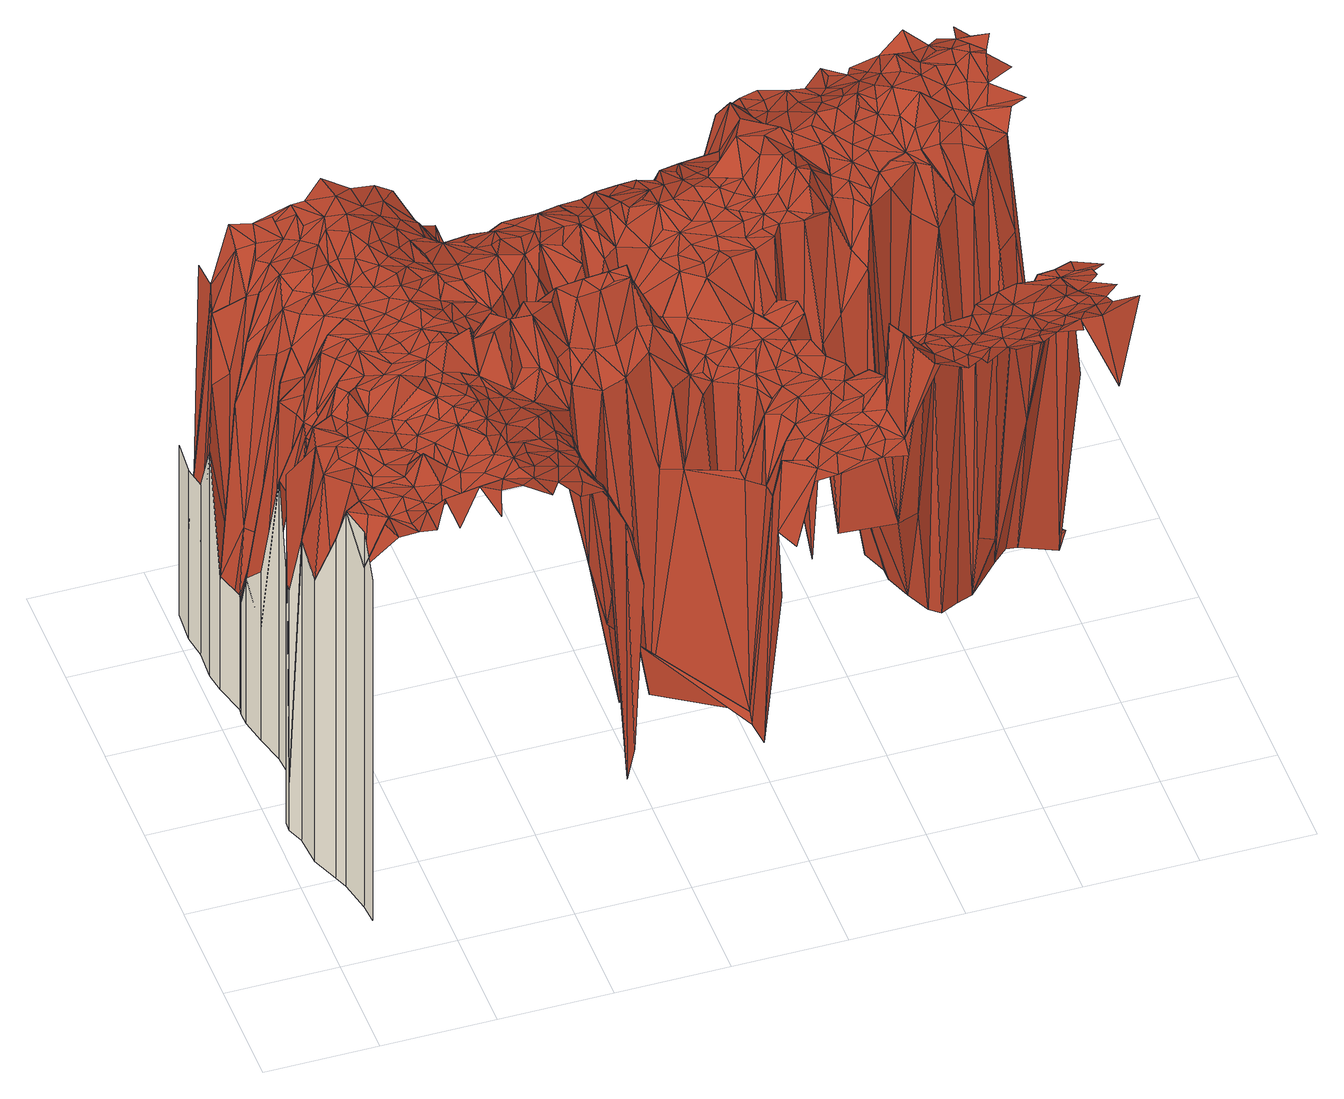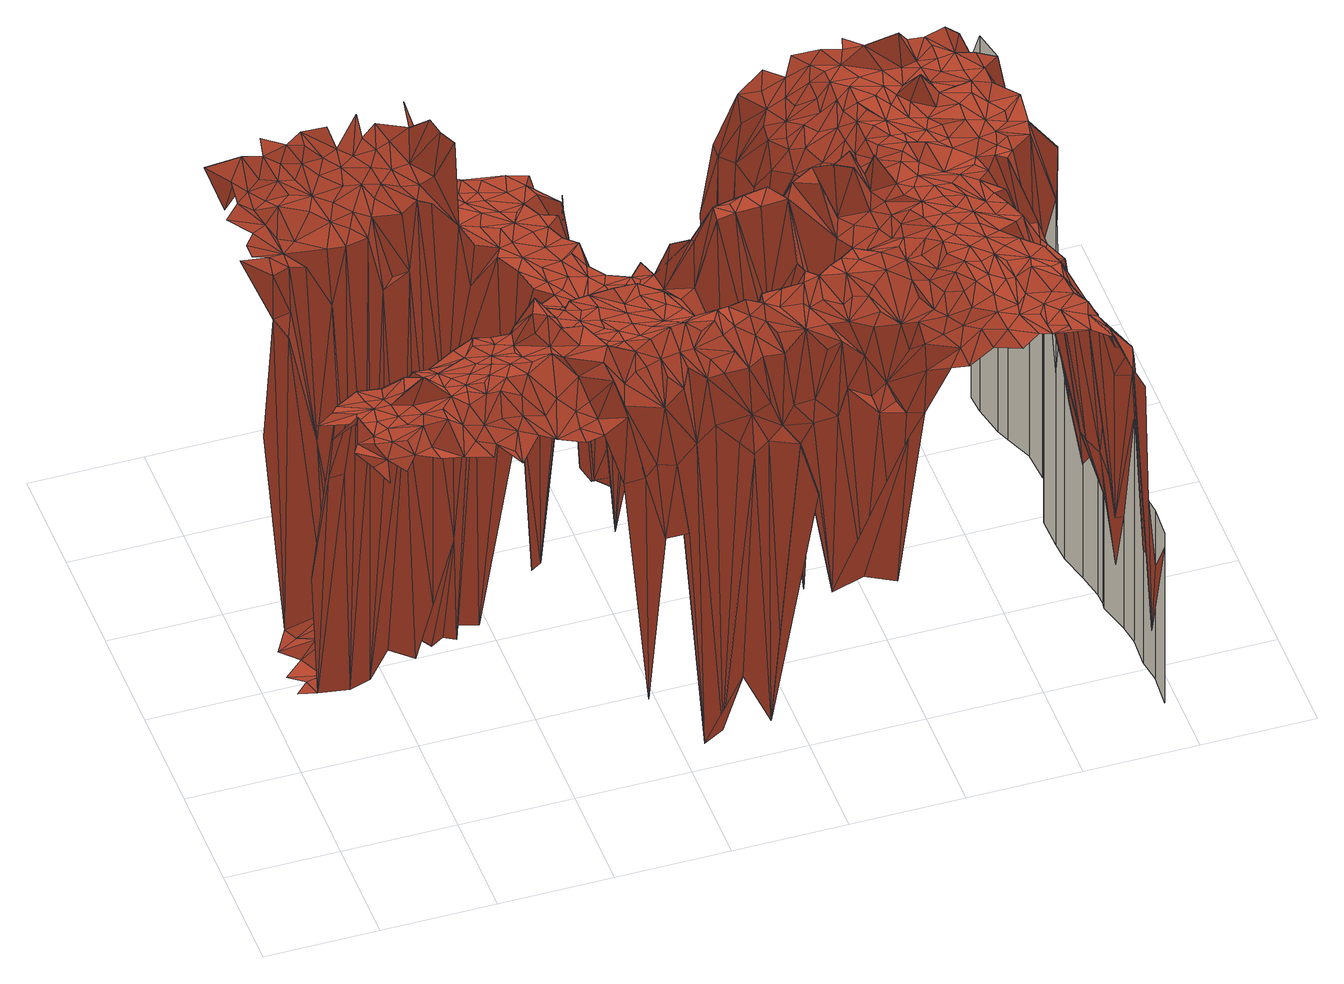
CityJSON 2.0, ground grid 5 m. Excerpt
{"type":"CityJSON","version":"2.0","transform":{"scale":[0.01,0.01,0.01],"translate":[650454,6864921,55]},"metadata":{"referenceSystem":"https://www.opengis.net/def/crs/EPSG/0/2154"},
"CityObjects":{
"building1":{"type":"Building","geometry":[{"type":"MultiSurface","lod":"2","boundaries":[[[0,1,2,3]],[[4,5,6,7]],[[1,8,9,2]],[[5,10,11,6]],[[8,4,7,9]],[[7,12,6]],[[10,13,14,11]],[[13,15,16,14]],[[17,11,6]],[[18,9,19]],[[12,17,6]],[[20,7,9]],[[11,17,21]],[[15,22,23,16]],[[20,12,7]],[[19,24,25]],[[11,26,27]],[[18,20,9]],[[27,26,28]],[[26,11,21]],[[29,18,19]],[[29,19,25]],[[26,30,28]],[[17,12,31]],[[17,26,21]],[[12,20,31]],[[29,20,18]],[[24,29,25]],[[22,32,33,23]],[[26,34,30]],[[35,17,31]],[[20,36,31]],[[20,29,37]],[[17,38,26]],[[39,29,24]],[[34,33,30]],[[17,35,40]],[[36,20,37]],[[38,17,40]],[[36,35,31]],[[29,39,41]],[[29,41,42]],[[29,43,37]],[[32,44,45,33]],[[33,34,46]],[[47,34,26]],[[36,48,35]],[[43,36,37]],[[43,29,42]],[[38,47,26]],[[35,49,40]],[[49,38,40]],[[39,50,41]],[[44,51,52,45]],[[33,53,54]],[[41,50,42]],[[48,49,35]],[[53,33,46]],[[34,55,46]],[[51,56,57,52]],[[34,47,58]],[[50,39,59]],[[56,60,61,57]],[[55,34,58]],[[36,62,48]],[[63,52,64]],[[49,47,38]],[[65,36,66]],[[36,43,66]],[[62,36,65]],[[60,67,68,61]],[[69,43,42]],[[70,52,54]],[[49,48,71]],[[67,72,73,68]],[[50,69,42]],[[63,74,61]],[[55,75,46]],[[75,53,46]],[[72,76,77,73]],[[74,63,64]],[[52,70,64]],[[78,79,61]],[[53,70,54]],[[48,62,71]],[[76,80,81,77]],[[47,82,58]],[[83,50,59]],[[82,55,58]],[[43,69,66]],[[84,79,85]],[[84,86,87]],[[86,88,87]],[[47,49,89]],[[62,65,66]],[[90,49,71]],[[74,78,61]],[[91,74,64]],[[88,92,81]],[[79,78,85]],[[80,93,94,81]],[[70,91,64]],[[69,50,95]],[[82,47,89]],[[86,84,85]],[[86,96,88]],[[75,55,97]],[[49,90,89]],[[53,75,97]],[[98,99,81]],[[50,83,95]],[[96,92,88]],[[70,53,100]],[[92,98,81]],[[55,82,101]],[[62,102,71]],[[93,103,104,94]],[[100,53,97]],[[69,105,66]],[[106,62,66]],[[55,101,97]],[[105,69,95]],[[107,90,71]],[[96,86,108]],[[98,109,99]],[[74,91,110]],[[99,109,111]],[[82,89,112]],[[70,100,113]],[[91,70,110]],[[62,106,102]],[[114,86,85]],[[103,115,116,104]],[[98,92,117]],[[101,100,97]],[[92,96,118]],[[102,107,71]],[[78,119,85]],[[120,121,83]],[[89,90,122]],[[101,82,112]],[[105,106,66]],[[74,123,78]],[[83,121,95]],[[124,125,111]],[[109,98,117]],[[86,114,108]],[[119,78,126]],[[127,124,111]],[[78,123,126]],[[109,127,111]],[[122,90,128]],[[90,107,128]],[[129,100,101]],[[130,70,113]],[[105,95,131]],[[123,74,110]],[[102,106,132]],[[70,130,110]],[[133,96,108]],[[119,114,85]],[[96,133,118]],[[89,134,112]],[[100,135,113]],[[129,101,112]],[[95,121,131]],[[89,122,134]],[[92,136,117]],[[107,102,132]],[[137,106,105]],[[92,118,138]],[[135,100,139]],[[139,100,140]],[[100,129,140]],[[136,109,117]],[[123,119,126]],[[106,137,132]],[[124,127,141]],[[127,109,141]],[[142,129,112]],[[114,143,108]],[[144,130,113]],[[145,105,131]],[[146,122,128]],[[107,146,128]],[[130,123,110]],[[136,92,138]],[[109,136,147]],[[135,144,113]],[[143,133,108]],[[119,143,114]],[[145,137,105]],[[124,141,148]],[[107,132,149]],[[134,122,150]],[[151,109,147]],[[122,146,150]],[[135,139,140]],[[132,137,149]],[[109,151,141]],[[146,107,149]],[[133,152,118]],[[123,130,153]],[[143,119,154]],[[121,155,156]],[[157,129,142]],[[158,145,131]],[[121,159,131]],[[134,160,112]],[[118,152,138]],[[160,142,112]],[[119,123,161]],[[137,145,162]],[[129,157,140]],[[136,151,147]],[[163,130,144]],[[137,162,149]],[[143,152,133]],[[119,161,154]],[[135,164,144]],[[146,165,150]],[[130,163,153]],[[164,135,140]],[[159,158,131]],[[166,136,138]],[[159,121,156]],[[162,145,167]],[[168,134,150]],[[164,163,144]],[[169,123,153]],[[170,143,154]],[[151,171,141]],[[136,166,172]],[[173,146,149]],[[157,164,140]],[[152,143,174]],[[160,157,142]],[[151,136,175]],[[136,172,175]],[[152,166,138]],[[165,146,176]],[[177,160,134]],[[123,169,161]],[[143,170,174]],[[162,173,149]],[[178,145,158]],[[145,178,167]],[[168,177,134]],[[161,170,154]],[[146,173,176]],[[165,168,150]],[[173,162,167]],[[179,159,156]],[[180,164,157]],[[163,181,153]],[[171,151,175]],[[164,181,163]],[[182,164,180]],[[181,169,153]],[[183,152,174]],[[168,165,176]],[[166,152,184]],[[159,185,158]],[[181,164,182]],[[166,186,172]],[[170,183,174]],[[170,161,187]],[[188,173,167]],[[189,171,175]],[[172,186,175]],[[178,188,167]],[[190,160,177]],[[185,178,158]],[[191,159,179]],[[173,192,176]],[[160,193,157]],[[152,183,184]],[[192,168,176]],[[169,194,161]],[[168,190,177]],[[193,180,157]],[[182,180,195]],[[185,159,196]],[[159,191,196]],[[161,194,187]],[[169,181,197]],[[173,188,198]],[[181,182,199]],[[186,189,175]],[[200,166,184]],[[192,173,201]],[[194,169,197]],[[202,191,179]],[[190,168,203]],[[190,193,160]],[[204,170,187]],[[205,173,198]],[[200,186,166]],[[199,182,206]],[[206,182,195]],[[183,170,207]],[[188,178,208]],[[178,185,209]],[[180,193,195]],[[168,192,210]],[[173,205,201]],[[188,205,198]],[[170,204,211]],[[170,211,207]],[[181,212,197]],[[168,210,203]],[[178,209,208]],[[186,213,189]],[[214,185,196]],[[191,214,196]],[[215,190,203]],[[194,204,187]],[[183,216,184]],[[181,199,217]],[[212,194,197]],[[218,192,201]],[[205,188,208]],[[193,190,215]],[[213,186,219]],[[191,202,220]],[[192,218,210]],[[216,200,184]],[[212,181,217]],[[216,183,207]],[[185,214,221]],[[205,218,201]],[[211,204,207]],[[209,185,222]],[[223,199,206]],[[193,224,195]],[[213,225,189]],[[223,206,195]],[[226,215,203]],[[186,227,219]],[[210,226,203]],[[194,228,204]],[[200,227,186]],[[209,229,208]],[[222,185,221]],[[229,205,208]],[[214,191,230]],[[194,212,231]],[[207,204,232]],[[225,213,219]],[[199,223,217]],[[224,223,195]],[[218,226,210]],[[193,215,233]],[[191,220,230]],[[228,194,231]],[[218,205,234]],[[215,226,235]],[[227,200,236]],[[205,229,237]],[[214,238,221]],[[227,225,219]],[[204,228,239]],[[193,233,224]],[[240,216,207]],[[204,241,232]],[[229,209,242]],[[240,207,232]],[[234,205,237]],[[226,218,234]],[[243,212,217]],[[244,200,216]],[[241,204,239]],[[245,209,222]],[[200,244,236]],[[246,215,235]],[[225,227,236]],[[238,214,230]],[[212,243,231]],[[215,246,233]],[[223,247,217]],[[248,223,224]],[[209,245,242]],[[249,222,221]],[[226,246,235]],[[233,248,224]],[[226,234,250]],[[220,251,252]],[[244,225,236]],[[240,244,216]],[[228,253,239]],[[254,228,231]],[[247,243,217]],[[238,249,221]],[[246,226,250]],[[241,255,232]],[[255,240,232]],[[253,241,239]],[[256,234,237]],[[237,229,257]],[[220,258,230]],[[223,259,247]],[[243,254,231]],[[260,225,244]],[[249,245,222]],[[223,248,261]],[[234,256,250]],[[258,220,252]],[[249,238,230]],[[253,228,262]],[[228,254,262]],[[246,263,233]],[[264,229,242]],[[248,233,261]],[[256,246,250]],[[241,253,265]],[[259,223,266]],[[256,237,257]],[[241,265,255]],[[251,267,252]],[[268,244,240]],[[263,269,233]],[[258,249,230]],[[266,223,261]],[[254,243,270]],[[229,264,257]],[[243,247,271]],[[245,264,242]],[[268,240,255]],[[247,259,271]],[[246,269,263]],[[233,269,261]],[[260,244,272]],[[246,256,273]],[[245,249,274]],[[253,275,265]],[[267,258,252]],[[269,246,276]],[[243,277,270]],[[278,253,262]],[[259,266,271]],[[254,278,262]],[[276,246,273]],[[277,243,271]],[[244,268,272]],[[279,254,270]],[[245,280,264]],[[253,278,275]],[[249,258,281]],[[280,245,274]],[[265,282,255]],[[275,283,265]],[[284,260,272]],[[285,256,257]],[[269,286,261]],[[286,266,261]],[[254,279,278]],[[282,268,255]],[[249,287,274]],[[258,267,288]],[[273,256,285]],[[287,249,281]],[[283,282,265]],[[266,289,271]],[[264,290,257]],[[286,269,291]],[[287,280,274]],[[289,277,271]],[[292,269,276]],[[266,286,293]],[[283,275,294]],[[278,295,275]],[[277,296,270]],[[258,297,281]],[[268,298,272]],[[280,290,264]],[[292,276,273]],[[296,279,270]],[[289,266,293]],[[290,285,257]],[[297,258,288]],[[269,292,291]],[[275,295,294]],[[267,299,288]],[[279,296,278]],[[300,284,272]],[[301,268,282]],[[297,287,281]],[[280,287,302]],[[292,273,303]],[[304,299,267]],[[268,301,298]],[[296,295,278]],[[296,277,305]],[[286,306,293]],[[307,282,283]],[[290,280,302]],[[308,286,291]],[[298,300,272]],[[309,273,285]],[[307,283,294]],[[289,310,277]],[[273,309,303]],[[299,297,288]],[[277,310,305]],[[287,311,302]],[[287,297,311]],[[292,308,291]],[[310,289,293]],[[286,308,306]],[[295,312,294]],[[295,296,313]],[[307,301,282]],[[314,296,305]],[[309,292,303]],[[290,315,285]],[[312,295,313]],[[312,307,294]],[[299,304,316]],[[317,309,285]],[[306,318,293]],[[319,290,302]],[[297,320,311]],[[301,321,298]],[[310,314,305]],[[297,299,322]],[[308,292,323]],[[318,310,293]],[[324,300,298]],[[315,317,285]],[[296,325,313]],[[311,319,302]],[[292,309,323]],[[326,312,313]],[[327,299,316]],[[325,296,314]],[[301,307,328]],[[308,329,306]],[[320,297,322]],[[299,327,322]],[[319,315,290]],[[321,324,298]],[[320,330,311]],[[329,318,306]],[[331,307,312]],[[310,318,314]],[[321,301,328]],[[332,309,317]],[[308,323,333]],[[330,319,311]],[[329,308,333]],[[309,332,323]],[[334,326,313]],[[307,331,328]],[[315,332,317]],[[334,312,326]],[[325,334,313]],[[314,318,335]],[[325,314,335]],[[319,330,336]],[[323,332,337]],[[334,331,312]],[[338,321,328]],[[323,339,333]],[[318,329,340]],[[315,319,341]],[[315,341,332]],[[331,338,328]],[[339,329,333]],[[324,321,342]],[[332,341,337]],[[318,343,335]],[[344,323,337]],[[343,318,340]],[[334,325,345]],[[321,338,346]],[[321,346,342]],[[344,339,323]],[[338,331,347]],[[331,334,347]],[[348,325,335]],[[349,319,336]],[[341,344,337]],[[325,348,345]],[[350,320,322]],[[340,329,351]],[[341,319,352]],[[329,339,351]],[[320,350,330]],[[343,348,335]],[[353,334,345]],[[330,350,336]],[[344,341,354]],[[355,343,340]],[[356,334,353]],[[348,353,345]],[[357,338,347]],[[339,344,351]],[[346,358,342]],[[334,357,347]],[[354,341,352]],[[319,349,352]],[[338,357,346]],[[348,343,359]],[[334,356,360]],[[343,355,359]],[[355,340,351]],[[357,334,360]],[[353,348,361]],[[344,354,362]],[[351,344,363]],[[350,349,336]],[[364,358,346]],[[357,364,346]],[[365,356,353]],[[344,362,363]],[[362,354,352]],[[366,348,359]],[[355,351,367]],[[355,366,359]],[[348,368,361]],[[365,353,361]],[[356,365,360]],[[364,357,369]],[[370,351,363]],[[371,355,367]],[[366,368,348]],[[349,350,352]],[[372,357,360]],[[366,355,371]],[[358,364,373]],[[374,362,352]],[[362,375,363]],[[368,365,361]],[[357,376,369]],[[376,364,369]],[[351,377,367]],[[365,372,360]],[[378,358,373]],[[357,372,379]],[[350,374,352]],[[375,370,363]],[[376,357,379]],[[377,351,370]],[[364,376,373]],[[380,371,367]],[[381,368,366]],[[362,374,382]],[[375,362,382]],[[383,366,371]],[[365,368,381]],[[377,380,367]],[[374,350,384]],[[372,365,385]],[[380,383,371]],[[372,386,379]],[[387,381,366]],[[378,373,388]],[[373,376,388]],[[386,376,379]],[[383,387,366]],[[387,365,381]],[[389,372,385]],[[375,390,370]],[[372,389,386]],[[385,365,387]],[[390,377,370]],[[391,374,384]],[[374,392,382]],[[380,377,393]],[[383,380,394]],[[395,375,382]],[[376,386,388]],[[390,375,396]],[[394,380,393]],[[387,383,397]],[[377,390,393]],[[374,391,398]],[[375,395,396]],[[392,374,398]],[[399,389,385]],[[384,350,400]],[[386,389,401]],[[392,395,382]],[[383,394,402]],[[399,385,387]],[[378,388,403]],[[404,383,402]],[[386,401,388]],[[383,405,397]],[[395,390,396]],[[406,391,384]],[[389,399,407]],[[399,387,397]],[[405,383,404]],[[390,408,393]],[[408,394,393]],[[409,389,407]],[[390,395,410]],[[389,409,401]],[[391,411,398]],[[405,399,397]],[[394,408,402]],[[412,392,398]],[[408,390,410]],[[388,401,403]],[[412,395,392]],[[406,384,400]],[[391,406,411]],[[350,413,400]],[[399,409,407]],[[414,404,402]],[[414,405,404]],[[395,412,415]],[[416,417,418]],[[406,419,411]],[[408,414,402]],[[414,399,405]],[[395,420,410]],[[411,421,398]],[[421,412,398]],[[409,422,401]],[[420,395,415]],[[401,422,403]],[[399,414,423]],[[419,406,424]],[[408,410,425]],[[426,414,408]],[[419,421,411]],[[409,399,427]],[[428,399,423]],[[429,399,428]],[[412,421,430]],[[412,431,415]],[[410,420,425]],[[426,408,425]],[[399,429,427]],[[414,426,432]],[[433,406,400]],[[421,419,424]],[[431,412,430]],[[422,409,427]],[[417,434,413]],[[416,435,417]],[[431,420,415]],[[413,434,400]],[[424,406,436]],[[414,437,423]],[[429,428,423]],[[437,414,432]],[[406,433,438]],[[426,439,432]],[[422,440,403]],[[435,434,417]],[[421,431,430]],[[436,406,438]],[[440,441,403]],[[439,426,425]],[[442,429,423]],[[443,416,444]],[[434,445,400]],[[439,437,432]],[[420,446,425]],[[445,433,400]],[[447,421,424]],[[437,442,423]],[[420,431,446]],[[448,422,427]],[[440,422,449]],[[443,435,416]],[[422,448,449]],[[429,448,427]],[[421,447,450]],[[447,424,436]],[[433,445,451]],[[452,443,444]],[[429,442,453]],[[431,421,454]],[[434,435,455]],[[454,421,450]],[[437,439,456]],[[445,434,457]],[[448,429,453]],[[442,437,456]],[[433,458,438]],[[458,433,451]],[[459,439,425]],[[448,440,449]],[[460,436,438]],[[445,458,451]],[[447,454,450]],[[446,431,461]],[[435,443,455]],[[446,462,425]],[[439,463,456]],[[458,460,438]],[[464,447,436]],[[434,465,457]],[[466,448,453]],[[440,467,441]],[[439,459,463]],[[447,468,454]],[[469,443,452]],[[442,470,453]],[[471,434,455]],[[460,464,436]],[[472,431,454]],[[473,445,457]],[[470,442,456]],[[474,459,425]],[[440,448,475]],[[458,445,476]],[[462,474,425]],[[431,472,461]],[[470,466,453]],[[462,446,461]],[[465,434,471]],[[468,447,477]],[[443,471,455]],[[463,478,456]],[[445,473,476]],[[447,464,477]],[[479,440,475]],[[480,448,466]],[[460,458,481]],[[464,460,481]],[[465,473,457]],[[467,440,479]],[[468,482,454]],[[478,470,456]],[[483,478,463]],[[443,469,484]],[[448,480,475]],[[480,466,470]],[[471,443,484]],[[482,472,454]],[[458,485,481]],[[470,478,486]],[[482,468,477]],[[459,487,463]],[[488,462,461]],[[467,479,475]],[[489,464,481]],[[487,483,463]],[[462,490,474]],[[464,489,477]],[[491,458,476]],[[458,492,485]],[[472,493,461]],[[485,489,481]],[[494,470,486]],[[495,459,474]],[[484,469,496]],[[473,491,476]],[[494,480,470]],[[465,497,473]],[[480,498,475]],[[497,465,471]],[[493,488,461]],[[499,478,483]],[[492,458,491]],[[498,467,475]],[[478,499,486]],[[490,462,500]],[[482,493,472]],[[490,495,474]],[[487,459,501]],[[492,489,485]],[[483,487,502]],[[462,488,500]],[[459,495,501]],[[503,482,477]],[[473,504,491]],[[489,503,477]],[[471,484,505]],[[494,486,506]],[[499,483,502]],[[469,507,496]],[[497,471,508]],[[473,497,504]],[[471,509,508]],[[498,480,510]],[[486,499,506]],[[511,484,496]],[[489,492,512]],[[513,490,500]],[[495,490,513]],[[495,487,501]],[[480,494,514]],[[467,498,515]],[[509,471,505]],[[487,499,502]],[[493,482,516]],[[484,511,505]],[[510,480,517]],[[509,497,508]],[[518,482,503]],[[518,489,512]],[[518,503,489]],[[488,519,500]],[[514,494,506]],[[507,511,496]],[[480,514,517]],[[482,518,516]],[[493,520,488]],[[491,504,521]],[[512,492,522]],[[519,513,500]],[[487,495,523]],[[524,492,491]],[[499,514,506]],[[504,497,521]],[[519,488,525]],[[499,487,526]],[[527,498,510]],[[495,513,528]],[[529,487,523]],[[488,520,525]],[[487,529,526]],[[520,493,516]],[[498,527,515]],[[497,509,530]],[[492,524,522]],[[518,512,531]],[[514,499,526]],[[511,507,532]],[[513,519,528]],[[524,491,521]],[[533,512,522]],[[511,534,505]],[[534,509,505]],[[527,510,517]],[[497,535,521]],[[512,533,531]],[[495,536,523]],[[537,514,526]],[[536,495,528]],[[534,511,532]],[[509,534,530]],[[518,538,516]],[[535,497,539]],[[540,518,531]],[[524,533,522]],[[541,529,523]],[[497,530,539]],[[514,542,517]],[[538,520,516]],[[507,543,532]],[[529,544,526]],[[545,519,525]],[[542,514,537]],[[533,540,531]],[[543,507,546]],[[540,538,518]],[[547,537,526]],[[535,548,521]],[[520,545,525]],[[519,545,528]],[[548,524,521]],[[542,527,517]],[[536,541,523]],[[529,541,549]],[[538,550,520]],[[544,529,549]],[[543,534,532]],[[527,551,515]],[[533,524,552]],[[520,550,545]],[[530,534,553]],[[544,547,526]],[[535,539,548]],[[547,542,537]],[[540,533,554]],[[555,536,528]],[[545,556,528]],[[534,543,553]],[[524,548,557]],[[533,552,554]],[[541,536,558]],[[552,524,557]],[[545,550,559]],[[527,542,551]],[[556,555,528]],[[547,544,560]],[[540,561,538]],[[538,562,550]],[[530,563,539]],[[563,530,553]],[[541,564,549]],[[536,555,558]],[[565,544,549]],[[543,566,553]],[[539,563,548]],[[550,562,559]],[[567,542,547]],[[564,541,558]],[[567,547,560]],[[568,540,554]],[[544,567,560]],[[566,543,569]],[[545,570,556]],[[564,565,549]],[[566,571,553]],[[561,562,538]],[[572,544,565]],[[552,573,554]],[[570,545,559]],[[548,574,557]],[[561,540,575]],[[571,563,553]],[[543,576,569]],[[573,552,557]],[[542,577,551]],[[567,544,572]],[[555,578,558]],[[548,563,579]],[[576,543,580]],[[574,548,579]],[[570,581,556]],[[575,540,568]],[[582,555,556]],[[567,577,542]],[[583,564,558]],[[581,582,556]],[[573,568,554]],[[571,566,584]],[[572,565,585]],[[555,582,578]],[[551,577,586]],[[565,564,587]],[[578,588,558]],[[563,571,584]],[[562,561,575]],[[567,572,585]],[[562,589,559]],[[563,574,579]],[[589,570,559]],[[588,583,558]],[[590,566,569]],[[562,575,591]],[[581,570,592]],[[576,590,569]],[[593,573,557]],[[564,583,594]],[[574,593,557]],[[582,588,578]],[[594,565,587]],[[564,594,587]],[[582,581,592]],[[565,595,585]],[[589,562,591]],[[566,590,584]],[[577,567,596]],[[595,567,585]],[[563,593,574]],[[570,589,592]],[[577,597,586]],[[598,563,584]],[[573,593,568]],[[583,588,594]],[[599,565,594]],[[595,565,599]],[[590,576,600]],[[597,577,596]],[[601,582,592]],[[575,602,591]],[[576,603,600]],[[593,563,604]],[[590,598,584]],[[596,567,605]],[[567,595,605]],[[588,582,606]],[[589,607,592]],[[602,589,591]],[[608,563,598]],[[563,608,604]],[[588,609,594]],[[582,601,606]],[[607,601,592]],[[609,599,594]],[[610,575,568]],[[611,597,596]],[[612,590,600]],[[607,589,602]],[[590,612,598]],[[603,613,600]],[[608,593,604]],[[611,596,605]],[[595,599,614]],[[588,615,609]],[[615,588,606]],[[616,601,607]],[[605,595,614]],[[613,612,600]],[[593,617,568]],[[608,598,618]],[[598,612,618]],[[597,611,619]],[[613,603,620]],[[601,621,606]],[[599,609,622]],[[610,602,575]],[[593,608,623]],[[601,616,624]],[[621,601,624]],[[611,605,625]],[[626,607,602]],[[625,605,614]],[[609,615,622]],[[621,615,606]],[[612,613,627]],[[626,616,607]],[[628,608,618]],[[612,628,618]],[[611,625,629]],[[630,631,620]],[[599,632,614]],[[617,610,568]],[[631,613,620]],[[617,593,623]],[[608,633,623]],[[611,634,619]],[[616,626,624]],[[632,599,622]],[[628,612,627]],[[608,628,635]],[[634,611,629]],[[636,621,624]],[[633,608,635]],[[637,626,602]],[[613,631,627]],[[638,625,614]],[[637,602,639]],[[626,636,624]],[[615,621,640]],[[615,640,622]],[[631,630,641]],[[621,636,642]],[[625,643,629]],[[602,610,644]],[[639,602,644]],[[632,638,614]],[[645,628,627]],[[640,621,642]],[[635,628,646]],[[633,647,623]],[[640,632,622]],[[625,638,648]],[[636,626,649]],[[647,617,623]],[[631,650,627]],[[626,637,651]],[[652,634,629]],[[643,625,648]],[[628,645,646]],[[633,635,653]],[[650,645,627]],[[643,652,629]],[[649,626,651]],[[636,654,642]],[[640,655,632]],[[635,646,653]],[[632,655,638]],[[650,631,641]],[[656,637,639]],[[654,636,649]],[[633,657,647]],[[654,640,642]],[[637,656,651]],[[658,633,653]],[[638,659,648]],[[646,645,653]],[[644,610,660]],[[661,610,617]],[[662,639,644]],[[663,633,658]],[[617,647,664]],[[659,643,648]],[[665,666,641]],[[640,667,655]],[[633,663,657]],[[668,649,651]],[[669,650,641]],[[638,655,670]],[[645,650,671]],[[662,656,639]],[[654,667,640]],[[610,661,660]],[[662,644,660]],[[672,654,649]],[[659,638,670]],[[652,643,673]],[[666,669,641]],[[645,674,653]],[[668,672,649]],[[663,658,653]],[[675,617,664]],[[643,659,673]],[[675,661,617]],[[656,676,651]],[[655,667,677]],[[676,668,651]],[[657,678,647]],[[645,671,679]],[[667,654,680]],[[650,669,681]],[[656,662,682]],[[671,650,681]],[[647,678,664]],[[657,663,683]],[[674,645,679]],[[684,663,653]],[[685,652,673]],[[655,677,686]],[[669,666,687]],[[655,686,670]],[[674,684,653]],[[688,662,660]],[[668,676,672]],[[676,656,682]],[[654,689,680]],[[689,654,672]],[[678,657,683]],[[662,690,682]],[[661,691,660]],[[689,667,680]],[[692,669,687]],[[678,675,664]],[[667,693,677]],[[669,692,681]],[[661,675,694]],[[676,695,672]],[[690,662,688]],[[659,696,673]],[[666,697,687]],[[696,659,670]],[[684,674,698]],[[699,676,682]],[[700,671,681]],[[667,689,693]],[[701,663,684]],[[677,693,686]],[[695,689,672]],[[691,688,660]],[[663,701,683]],[[671,700,679]],[[696,685,673]],[[691,661,694]],[[690,699,682]],[[697,692,687]],[[686,702,670]],[[703,674,679]],[[674,703,698]],[[675,678,704]],[[701,678,683]],[[675,704,694]],[[692,700,681]],[[701,684,705]],[[695,676,706]],[[707,684,698]],[[702,696,670]],[[676,699,708]],[[693,689,709]],[[684,707,705]],[[699,690,710]],[[689,695,706]],[[693,711,686]],[[700,703,679]],[[702,686,712]],[[706,676,708]],[[692,697,713]],[[691,714,688]],[[715,690,688]],[[700,692,716]],[[703,707,698]],[[709,689,717]],[[678,701,718]],[[716,692,713]],[[686,711,712]],[[693,709,719]],[[689,706,717]],[[720,701,705]],[[690,715,710]],[[714,715,688]],[[704,678,721]],[[707,720,705]],[[711,693,719]],[[722,691,694]],[[715,699,710]],[[723,696,702]],[[704,722,694]],[[703,700,724]],[[723,702,712]],[[697,725,713]],[[699,715,726]],[[722,714,691]],[[708,699,727]],[[725,697,728]],[[729,700,716]],[[707,703,730]],[[678,718,731]],[[696,723,732]],[[709,717,733]],[[729,716,713]],[[699,726,727]],[[721,678,731]],[[711,734,712]],[[719,709,733]],[[722,704,721]],[[715,714,722]],[[700,729,735]],[[707,736,720]],[[734,723,712]],[[701,737,718]],[[737,701,720]],[[725,729,713]],[[700,738,724]],[[736,707,730]],[[739,706,708]],[[706,740,717]],[[726,715,741]],[[742,711,719]],[[723,743,732]],[[738,700,735]],[[744,703,724]],[[711,742,734]],[[722,721,731]],[[703,744,730]],[[740,706,745]],[[706,739,745]],[[746,715,722]],[[736,737,720]],[[717,740,733]],[[723,734,747]],[[718,737,731]],[[739,708,727]],[[748,719,733]],[[742,719,749]],[[729,725,750]],[[743,723,747]],[[719,748,749]],[[729,751,735]],[[743,752,732]],[[741,715,753]],[[726,754,727]],[[754,726,741]],[[755,722,731]],[[750,725,756]],[[738,744,724]],[[715,746,753]],[[746,722,757]],[[751,738,735]],[[748,742,749]],[[758,748,733]],[[740,758,733]],[[725,759,756]],[[739,740,745]],[[737,755,731]],[[760,729,750]],[[761,736,730]],[[734,762,747]],[[737,736,763]],[[742,762,734]],[[729,760,751]],[[754,739,727]],[[752,743,764]],[[762,743,747]],[[742,748,765]],[[754,741,753]],[[766,722,755]],[[722,766,757]],[[760,750,756]],[[743,767,764]],[[744,761,730]],[[736,768,763]],[[769,746,757]],[[755,737,770]],[[748,758,771]],[[761,768,736]],[[758,740,771]],[[740,739,772]],[[767,743,762]],[[742,765,773]],[[770,737,763]],[[738,774,744]],[[738,751,775]],[[767,752,764]],[[739,754,772]],[[762,742,773]],[[746,776,753]],[[777,746,769]],[[778,740,772]],[[748,779,765]],[[738,780,774]],[[781,760,756]],[[751,760,775]],[[766,769,757]],[[780,738,775]],[[766,755,770]],[[740,778,782]],[[771,740,782]],[[779,748,771]],[[774,761,744]],[[759,783,756]],[[746,777,776]],[[768,784,763]],[[785,770,763]],[[765,779,773]],[[786,754,753]],[[785,766,770]],[[780,761,774]],[[766,777,769]],[[761,784,768]],[[772,754,787]],[[760,788,775]],[[783,781,756]],[[767,762,789]],[[788,760,781]],[[778,772,787]],[[788,780,775]],[[790,762,773]],[[784,791,763]],[[776,786,753]],[[761,780,792]],[[793,767,789]],[[794,771,782]],[[779,790,773]],[[766,785,795]],[[754,786,787]],[[794,779,771]],[[762,790,789]],[[796,785,763]],[[797,778,787]],[[784,761,798]],[[778,799,782]],[[791,796,763]],[[777,766,800]],[[780,788,801]],[[799,778,797]],[[802,766,795]],[[780,801,792]],[[791,784,803]],[[776,777,804]],[[805,761,792]],[[790,779,806]],[[799,794,782]],[[803,784,798]],[[766,802,800]],[[761,807,798]],[[808,793,789]],[[786,776,804]],[[795,785,809]],[[810,797,787]],[[761,805,807]],[[779,794,811]],[[790,808,789]],[[804,777,800]],[[786,810,787]],[[791,812,796]],[[812,791,803]],[[813,790,806]],[[779,814,806]],[[815,785,796]],[[802,795,809]],[[797,810,816]],[[808,790,813]],[[814,779,811]],[[817,799,797]],[[818,803,798]],[[785,815,809]],[[819,786,804]],[[786,819,810]],[[817,797,816]],[[820,794,799]],[[821,802,809]],[[814,813,806]],[[802,822,800]],[[812,815,796]],[[818,812,803]],[[794,820,811]],[[823,804,800]],[[802,821,824]],[[810,825,816]],[[817,820,799]],[[826,808,813]],[[823,819,804]],[[813,814,827]],[[819,825,810]],[[822,823,800]],[[822,802,824]],[[815,812,828]],[[829,814,811]],[[825,817,816]],[[830,821,809]],[[826,813,827]],[[820,829,811]],[[815,830,809]],[[825,819,831]],[[827,814,832]],[[821,830,824]],[[826,833,808]],[[834,820,817]],[[814,829,832]],[[817,825,835]],[[836,819,823]],[[819,836,831]],[[820,834,829]],[[834,817,835]],[[836,823,822]],[[837,826,827]],[[838,822,824]],[[839,825,831]],[[836,822,840]],[[841,827,832]],[[835,825,842]],[[829,841,832]],[[837,833,826]],[[829,834,843]],[[822,838,840]],[[836,839,831]],[[837,827,844]],[[834,835,842]],[[844,827,845]],[[825,839,842]],[[841,829,843]],[[827,841,845]],[[846,836,840]],[[836,847,839]],[[834,848,843]],[[837,844,845]],[[848,834,849]],[[834,850,849]],[[850,834,842]],[[839,847,842]],[[851,841,843]],[[841,851,845]],[[852,837,845]],[[848,851,843]],[[837,852,853]],[[851,854,845]],[[854,852,845]],[[855,848,849]],[[851,848,856]],[[850,855,849]],[[851,856,857]],[[854,851,857]],[[852,854,857]],[[848,858,856]],[[859,852,860]],[[861,852,857]],[[852,861,860]]],"semantics":{"surfaces":[{"type":"WallSurface"},{"type":"RoofSurface"}],"values":[0,0,0,0,0,1,0,0,1,1,1,1,1,0,1,1,1,1,1,1,1,1,1,1,1,1,1,1,0,1,1,1,1,1,1,1,1,1,1,1,1,1,1,0,1,1,1,1,1,1,1,1,1,0,1,1,1,1,1,0,1,1,0,1,1,1,1,1,1,1,0,1,1,1,0,1,1,1,1,0,1,1,1,1,1,0,1,1,1,1,1,1,1,1,1,1,1,1,1,1,0,1,1,1,1,1,1,1,1,1,1,1,1,1,1,1,0,1,1,1,1,1,1,1,1,1,1,1,1,1,1,1,0,1,1,1,1,1,1,1,1,1,1,1,1,1,1,1,1,1,1,1,1,1,1,1,1,1,1,1,1,1,1,1,1,1,1,1,1,1,1,1,1,1,1,1,1,1,1,1,1,1,1,1,1,1,1,1,1,1,1,1,1,1,1,1,1,1,1,1,1,1,1,1,1,1,1,1,1,1,1,1,1,1,1,1,1,1,1,1,1,1,1,1,1,1,1,1,1,1,1,1,1,1,1,1,1,1,1,1,1,1,1,1,1,1,1,1,1,1,1,1,1,1,1,1,1,1,1,1,1,1,1,1,1,1,1,1,1,1,1,1,1,1,1,1,1,1,1,1,1,1,1,1,1,1,1,1,1,1,1,1,1,1,1,1,1,1,1,1,1,1,1,1,1,1,1,1,1,1,1,1,1,1,1,1,1,1,1,1,1,1,1,1,1,1,1,1,1,1,1,1,1,1,1,1,1,1,1,1,1,1,1,1,1,1,1,1,1,1,1,1,1,1,1,1,1,1,1,1,1,1,1,1,1,1,1,1,1,1,1,1,1,1,1,1,1,1,1,1,1,1,1,1,1,1,1,1,1,1,1,1,1,1,1,1,1,1,1,1,1,1,1,1,1,1,1,1,1,1,1,1,1,1,1,1,1,1,1,1,1,1,1,1,1,1,1,1,1,1,1,1,1,1,1,1,1,1,1,1,1,1,1,1,1,1,1,1,1,1,1,1,1,1,1,1,1,1,1,1,1,1,1,1,1,1,1,1,1,1,1,1,1,1,1,1,1,1,1,1,1,1,1,1,1,1,1,1,1,1,1,1,1,1,1,1,1,1,1,1,1,1,1,1,1,1,1,1,1,1,1,1,1,1,1,1,1,1,1,1,1,1,1,1,1,1,1,1,1,1,1,1,1,1,1,1,1,1,1,1,1,1,1,1,1,1,1,1,1,1,1,1,1,1,1,1,1,1,1,1,1,1,1,1,1,1,1,1,1,1,1,1,1,1,1,1,1,1,1,1,1,1,1,1,1,1,1,1,1,1,1,1,1,1,1,1,1,1,1,1,1,1,1,1,1,1,1,1,1,1,1,1,1,1,1,1,1,1,1,1,1,1,1,1,1,1,1,1,1,1,1,1,1,1,1,1,1,1,1,1,1,1,1,1,1,1,1,1,1,1,1,1,1,1,1,1,1,1,1,1,1,1,1,1,1,1,1,1,1,1,1,1,1,1,1,1,1,1,1,1,1,1,1,1,1,1,1,1,1,1,1,1,1,1,1,1,1,1,1,1,1,1,1,1,1,1,1,1,1,1,1,1,1,1,1,1,1,1,1,1,1,1,1,1,1,1,1,1,1,1,1,1,1,1,1,1,1,1,1,1,1,1,1,1,1,1,1,1,1,1,1,1,1,1,1,1,1,1,1,1,1,1,1,1,1,1,1,1,1,1,1,1,1,1,1,1,1,1,1,1,1,1,1,1,1,1,1,1,1,1,1,1,1,1,1,1,1,1,1,1,1,1,1,1,1,1,1,1,1,1,1,1,1,1,1,1,1,1,1,1,1,1,1,1,1,1,1,1,1,1,1,1,1,1,1,1,1,1,1,1,1,1,1,1,1,1,1,1,1,1,1,1,1,1,1,1,1,1,1,1,1,1,1,1,1,1,1,1,1,1,1,1,1,1,1,1,1,1,1,1,1,1,1,1,1,1,1,1,1,1,1,1,1,1,1,1,1,1,1,1,1,1,1,1,1,1,1,1,1,1,1,1,1,1,1,1,1,1,1,1,1,1,1,1,1,1,1,1,1,1,1,1,1,1,1,1,1,1,1,1,1,1,1,1,1,1,1,1,1,1,1,1,1,1,1,1,1,1,1,1,1,1,1,1,1,1,1,1,1,1,1,1,1,1,1,1,1,1,1,1,1,1,1,1,1,1,1,1,1,1,1,1,1,1,1,1,1,1,1,1,1,1,1,1,1,1,1,1,1,1,1,1,1,1,1,1,1,1,1,1,1,1,1,1,1,1,1,1,1,1,1,1,1,1,1,1,1,1,1,1,1,1,1,1,1,1,1,1,1,1,1,1,1,1,1,1,1,1,1,1,1,1,1,1,1,1,1,1,1,1,1,1,1,1,1,1,1,1,1,1,1,1,1,1,1,1,1,1,1,1,1,1,1,1,1,1,1,1,1,1,1,1,1,1,1,1,1,1,1,1,1,1,1,1,1,1,1,1,1,1,1,1,1,1,1,1,1,1,1,1,1,1,1,1,1,1,1,1,1,1,1,1,1,1,1,1,1,1,1,1,1,1,1,1,1,1,1,1,1,1,1,1,1,1,1,1,1,1,1,1,1,1,1,1,1,1,1,1,1,1,1,1,1,1,1,1,1,1,1,1,1,1,1,1,1,1,1,1,1,1,1,1,1,1,1,1,1,1,1,1,1,1,1,1,1,1,1,1,1,1,1,1,1,1,1,1,1,1,1,1,1,1,1,1,1,1,1,1,1,1,1,1,1,1,1,1,1,1,1,1,1,1,1,1,1,1,1,1,1,1,1,1,1,1,1,1,1,1,1,1,1,1,1,1,1,1,1,1,1,1,1,1,1,1,1,1,1,1,1,1,1,1,1,1,1,1,1,1,1,1,1,1,1,1,1,1,1,1,1,1,1,1,1,1,1,1,1,1,1,1,1,1,1,1,1,1,1,1,1,1,1,1,1,1,1,1,1,1,1,1,1,1,1,1,1,1,1,1,1,1,1,1,1,1,1,1,1,1,1,1,1,1,1,1,1,1,1,1,1,1,1,1,1,1,1,1,1,1,1,1,1,1,1,1,1,1,1,1,1,1,1,1,1,1,1,1,1,1,1,1,1,1,1,1,1,1,1,1,1,1,1,1,1,1,1,1,1,1,1,1,1,1,1,1,1,1,1,1,1,1,1,1,1,1,1,1,1,1,1,1,1,1,1,1,1,1,1,1,1,1,1,1,1,1,1,1,1,1,1,1,1,1,1,1,1,1,1,1,1,1,1,1,1,1,1,1,1,1,1,1,1,1,1,1,1,1,1,1,1,1,1,1,1,1,1,1,1,1,1,1,1,1,1,1,1,1,1,1,1,1,1,1,1,1,1,1,1,1,1,1,1,1,1,1,1,1,1,1,1,1,1,1,1,1,1,1,1,1,1,1,1,1,1,1,1,1,1,1,1,1]}}]}
},
"vertices":[
[212,224,22],[206,312,22],[206,312,2075],[212,224,1883],[152,514,22],[101,633,22],[101,633,1562],[152,514,1876],[176,452,22],[176,452,2075],[93,769,22],[93,769,1670],[162,606,1677],[64,844,22],[64,844,1331],[66,891,22],[66,891,1344],[161,693,2073],[252,404,2078],[206,312,1880],[246,497,2073],[118,754,1803],[83,920,22],[83,920,1672],[324,226,2085],[289,300,2102],[181,858,2075],[64,844,283],[66,891,1928],[330,369,2070],[83,920,1670],[248,597,2081],[173,1029,22],[173,1029,1556],[203,955,2091],[295,696,2073],[321,555,2073],[330,482,2073],[262,835,2075],[418,243,2072],[248,764,2071],[404,299,2073],[408,382,2072],[422,465,2075],[170,1170,22],[170,1170,949],[222,1053,1549],[323,873,2072],[344,621,2073],[343,795,2074],[491,361,2065],[162,1264,22],[162,1264,1547],[249,1187,1823],[170,1170,1550],[299,1013,2082],[128,1393,22],[128,1393,944],[290,919,2076],[491,234,2072],[104,1508,22],[104,1508,817],[468,577,2072],[128,1393,640],[169,1343,947],[392,564,2075],[482,508,2072],[101,1565,22],[101,1565,666],[489,411,2072],[271,1277,1821],[410,668,2074],[105,1596,22],[105,1596,646],[215,1427,1821],[273,1119,1824],[68,1734,22],[68,1734,641],[185,1524,957],[101,1565,638],[53,1825,22],[53,1825,1250],[347,955,2077],[545,293,2175],[105,1596,643],[182,1594,965],[145,1666,944],[87,1690,337],[68,1734,634],[402,890,2077],[418,766,2073],[255,1327,1826],[135,1827,724],[61,1958,22],[61,1958,952],[560,376,2062],[134,1744,1552],[354,1108,2139],[85,1892,1547],[61,1958,641],[319,1187,1833],[393,1067,2131],[505,650,2065],[44,2062,22],[44,2062,942],[592,488,2070],[543,568,2185],[558,708,2072],[216,1705,1833],[126,2015,1821],[317,1412,1843],[44,2062,639],[445,982,2062],[329,1287,1858],[271,1617,1901],[54,2212,22],[54,2212,949],[165,1899,1579],[199,1792,1830],[313,1562,1974],[587,225,2063],[701,320,2174],[516,843,2065],[351,1505,1853],[85,2140,365],[54,2212,880],[251,1519,1834],[139,2075,1827],[513,754,2063],[437,1117,2103],[381,1391,2074],[647,394,2085],[598,603,2081],[281,1763,1934],[524,917,2079],[458,1250,2101],[245,1930,1954],[643,557,2094],[282,1880,2000],[396,1210,2069],[492,1165,2108],[170,2161,1838],[482,1071,2109],[323,1696,2065],[421,1316,2093],[678,500,2101],[590,786,2083],[198,2012,1839],[161,2282,1844],[639,706,2096],[570,876,2089],[260,2109,2050],[357,1840,2118],[430,1448,2106],[369,1612,2098],[751,186,2110],[784,291,2152],[563,1128,2127],[762,442,2125],[816,367,2141],[621,1100,2134],[451,1554,2114],[687,624,2109],[496,1390,2115],[512,1307,2119],[656,868,2108],[345,1929,2106],[735,564,2120],[713,904,2155],[518,1498,2128],[449,1686,2122],[267,2219,2091],[303,1979,2092],[748,736,2137],[383,1747,2105],[331,2065,2102],[694,811,2116],[649,955,2180],[827,508,2150],[872,277,2166],[611,1172,2133],[585,1368,2138],[582,1259,2133],[477,1784,2165],[434,1913,2128],[895,462,2153],[436,2029,2128],[528,1599,2134],[828,618,2157],[354,2170,2114],[706,1034,2155],[935,330,2143],[762,837,2147],[739,1122,2166],[589,1538,2146],[691,1186,2154],[895,396,2155],[585,1443,2140],[805,668,2156],[645,1331,2147],[493,1988,2140],[812,776,2163],[982,230,2123],[752,964,2168],[592,1651,2151],[866,720,2151],[676,1260,2155],[553,1808,2149],[893,627,2137],[899,565,2144],[829,881,2152],[554,1695,2144],[673,1440,2159],[434,2161,2134],[966,413,2128],[779,1021,2169],[549,1921,2157],[713,1371,2167],[866,833,2153],[433,2131,2130],[1037,322,2099],[965,507,2121],[977,579,2110],[778,1286,2178],[781,1196,2180],[521,2185,2154],[863,948,2140],[524,2126,2153],[677,1594,2170],[940,695,2119],[1071,424,2087],[714,1511,2172],[597,1815,2158],[847,1168,2194],[924,867,2117],[853,1020,2149],[530,2053,2152],[936,778,2122],[1051,486,2089],[662,1692,2169],[603,1984,2167],[659,1779,2172],[1015,675,2098],[783,1452,2187],[619,2052,2175],[1052,605,2086],[928,1001,2123],[807,1392,2191],[838,1237,2188],[1106,536,2063],[934,943,2111],[1105,230,2080],[1143,330,2063],[732,1692,2189],[778,1551,2188],[683,1920,2192],[994,881,2093],[1047,824,2071],[1156,433,2055],[842,1327,2187],[577,2177,2166],[914,1224,2164],[785,1624,2187],[918,1096,2308],[1090,737,2086],[727,1821,2191],[915,1305,2161],[1229,285,2028],[703,2026,2190],[956,1164,2178],[838,1507,2183],[898,1377,2168],[698,2140,2192],[1048,931,2070],[1132,617,2049],[786,1737,2183],[1004,1040,2308],[910,1446,2158],[842,1677,2164],[879,1581,2169],[1142,678,2043],[1191,500,2032],[790,1959,2183],[787,1848,2177],[675,2262,2188],[1120,873,2036],[982,1235,2142],[1195,569,2016],[1249,388,1965],[953,1428,2148],[1163,812,2028],[1023,1146,2313],[1091,1097,2307],[981,1344,2137],[856,1802,2152],[889,1712,2145],[948,1593,2171],[1296,458,1824],[789,2075,2165],[1332,345,1772],[777,2193,2163],[845,2016,2148],[1223,698,1967],[1113,1014,2106],[1333,281,1780],[954,1517,2183],[1063,1270,2118],[886,1930,2140],[1108,1196,2107],[1186,999,2094],[1064,1432,2118],[1267,606,1808],[920,1861,2126],[954,1682,2140],[1031,1518,2174],[1279,896,1923],[1398,311,1445],[1197,947,2049],[1108,1386,2104],[1310,749,1201],[1341,542,1194],[892,2118,2128],[1381,471,243],[1184,1088,2310],[890,2224,2121],[1042,1619,2166],[952,1767,2122],[1385,389,474],[928,2004,2114],[1146,1294,2092],[1352,639,954],[994,1886,2099],[1253,963,2050],[1180,1184,2301],[1057,1852,2078],[1129,1536,2177],[1343,687,1230],[1269,1026,2098],[1004,1998,2078],[1284,1142,2304],[1212,1358,1617],[1309,960,1999],[958,2189,2100],[1176,1445,2121],[1336,1071,2101],[1115,1677,2153],[1023,2072,2004],[1051,1939,2010],[1208,1605,2184],[1476,853,305],[1559,852,596],[1329,1224,2298],[1436,951,1937],[1149,1717,2141],[1367,1005,2050],[1282,1425,1790],[1126,1794,2115],[1154,1954,1872],[1068,2185,1880],[1241,1500,2149],[1172,1851,2093],[1215,1706,2149],[1438,1056,2074],[1388,1134,2304],[1119,2103,1824],[1266,1814,2118],[1314,1575,2178],[1347,1389,2093],[1264,1735,2142],[1136,2025,1827],[1449,1235,2302],[1342,1477,2127],[1231,1908,2001],[1170,2141,952],[1539,961,1970],[1493,1149,2301],[1220,2060,1817],[1467,1379,1868],[1154,2237,1813],[1225,1977,1840],[1419,1464,1956],[1340,1699,2161],[1529,1058,2070],[1389,1606,2189],[1607,863,302],[1353,1809,2126],[1325,1966,1899],[1404,1721,2154],[1295,2084,964],[1321,1884,2086],[1559,1243,2303],[1669,923,1466],[1637,1110,2095],[1492,1420,1815],[1487,1500,2009],[1634,1180,2304],[1565,1181,2302],[1423,1700,2164],[1660,1027,2018],[1455,1829,2146],[1937,569,368],[1386,2030,1824],[1543,1527,2103],[1441,2115,949],[1480,1591,2167],[1522,1695,2170],[1765,894,1461],[1388,1901,2076],[1588,1480,1832],[1467,1981,1896],[1643,1257,2303],[1742,966,1850],[1704,1109,2085],[1935,533,329],[1581,1672,2188],[1714,1174,2134],[1992,368,1509],[1951,426,317],[1898,45,1461],[1776,915,1474],[1737,1250,1950],[1833,1019,1851],[1495,2043,1827],[1598,1748,2160],[1853,911,1830],[1708,1503,1839],[1641,1539,2092],[1563,1995,1905],[1571,1811,2144],[1568,1895,2100],[1781,1068,2048],[1837,1161,1895],[1640,1613,2174],[1961,705,1511],[2013,500,1584],[2037,451,1816],[1949,874,355],[1655,1709,2174],[1958,759,1515],[1701,1570,2115],[1579,2125,1807],[1502,2128,1516],[1660,1798,2142],[2149,333,1840],[2033,257,1512],[2015,590,1561],[1807,1289,1942],[1915,978,1827],[1625,2039,1848],[1555,2092,979],[1888,1023,1845],[1993,652,922],[2115,274,1831],[1660,1892,2109],[1924,1095,1867],[2124,398,1839],[1732,1742,2168],[2080,538,1833],[2053,721,1832],[1837,1549,2086],[2007,816,1324],[1902,1261,1938],[1909,1375,2089],[1765,1625,2162],[2010,932,1827],[2156,520,1844],[1658,1991,1939],[1717,2162,365],[1958,1037,1849],[2211,262,1851],[1732,1927,2098],[2197,452,1854],[1972,1164,1883],[2145,607,1848],[1861,1482,2076],[1699,2081,1820],[2111,684,1844],[2039,1007,1841],[1790,1771,2160],[1662,2131,658],[1749,2017,1924],[2069,866,1839],[2031,1108,1867],[1803,1704,2186],[2243,374,1864],[2106,783,1846],[1766,1849,2130],[1920,1683,2190],[1999,1297,2093],[2089,943,1847],[1929,1460,2100],[2201,739,1866],[2163,827,1858],[2072,1196,1909],[1838,1932,2103],[1973,1568,2115],[2321,284,1873],[2279,577,1882],[1778,2133,1814],[1925,1807,2156],[2012,1380,2101],[1914,1604,2120],[1872,1740,2178],[2130,1068,1864],[2218,633,1864],[2355,424,1894],[1875,1863,2131],[2401,267,1886],[2243,502,1868],[2318,504,1890],[1822,2076,1840],[2360,354,1881],[2170,930,1863],[1996,1488,2113],[1912,1939,2102],[1840,2172,651],[2146,1169,1886],[1907,2025,1919],[2172,1107,1875],[2092,1416,2111],[2176,1232,1911],[2328,694,1892],[2256,859,1877],[2037,1601,2131],[2316,791,1889],[2112,1339,2136],[1988,1812,2160],[1919,2150,361],[2104,1488,2127],[1987,1690,2191],[2400,515,1920],[2222,1015,1878],[2443,353,1898],[2265,957,1883],[2440,427,1908],[2351,616,1907],[2108,1567,2138],[1977,1880,2131],[2255,1128,1892],[2434,602,1926],[2267,1048,1891],[2110,1666,2158],[2003,2073,1889],[2516,321,1910],[2073,1823,2155],[2222,1350,2139],[2500,224,1905],[2021,1964,2100],[2394,726,1908],[2088,1734,2193],[2212,1214,1892],[2014,2202,360],[2369,889,1912],[2490,476,1940],[2343,1006,1910],[2227,1517,2148],[2206,1430,2139],[2427,800,1928],[2181,1608,2154],[2283,1257,1925],[2072,1904,2128],[2361,1134,1936],[2354,1207,1944],[2534,623,1982],[2188,1702,2184],[2165,1775,2182],[2556,456,2355],[2120,2014,2066],[2452,1001,1439],[2572,371,2354],[2316,1378,2158],[2520,534,2353],[2141,1845,2154],[2445,957,859],[2521,738,1746],[2425,1081,1532],[2643,318,2286],[2103,2117,1835],[2227,1575,2153],[2497,719,1947],[2639,235,2353],[2284,1442,2154],[2314,1513,2166],[2240,1668,2169],[2606,526,2189],[2193,1859,2152],[2080,2201,1529],[2236,1738,2192],[2307,1614,2172],[2408,1294,678],[2685,448,2214],[2409,1180,537],[2354,1434,2168],[2626,734,1054],[2295,1722,2185],[2254,1899,2140],[2187,2116,1864],[2180,2204,1532],[2676,553,2184],[2305,1839,2310],[2732,337,2253],[2405,1486,2181],[2499,1314,1569],[2764,249,2284],[2654,638,2152],[2285,1991,2105],[2399,1589,2188],[2449,1403,2186],[2709,620,2167],[2362,1699,2314],[2710,1110,401],[2248,2150,1837],[2765,462,2217],[2799,362,2249],[2355,1933,2314],[2450,1677,2308],[2495,1415,2199],[2752,990,405],[2755,548,2195],[2263,2233,702],[2837,301,2270],[2477,1589,2309],[2415,1806,2313],[2723,767,1054],[2493,1471,2307],[2350,2045,2306],[2571,1449,2161],[2844,438,2230],[2830,520,2208],[2316,2132,2173],[2834,213,2323],[2900,372,2252],[2495,1844,2304],[2783,744,1909],[2364,2223,1902],[2789,666,2157],[2532,1557,2308],[2589,1351,1674],[2458,1923,2257],[2667,1280,400],[2515,1729,2271],[2956,331,2271],[2546,1632,2270],[2438,2114,2184],[2710,1168,400],[2908,503,2211],[2877,577,2190],[2806,885,399],[2446,2027,2207],[2605,1509,2178],[2966,416,2247],[2656,1420,1950],[2440,2200,2168],[2917,661,2174],[2629,1607,2205],[2531,1801,2300],[2707,1356,1889],[2849,844,404],[2860,753,1907],[2513,2057,2198],[2770,1178,393],[2812,1086,441],[2752,1247,395],[2915,802,1892],[2840,974,397],[2972,249,2325],[3083,252,2333],[2636,1741,2258],[2687,1488,2163],[3024,362,2269],[2576,1996,2234],[2987,502,2225],[2695,1567,2193],[2526,2143,2182],[2986,627,2191],[2872,1049,445],[2748,1444,2139],[2620,1822,2296],[2942,971,404],[3051,568,2212],[2647,1682,2234],[3067,437,2250],[2783,1340,408],[2929,885,400],[2962,747,2146],[2524,2220,2171],[2661,1886,2299],[3087,314,2313],[2861,1221,454],[2737,1646,2212],[2831,1307,403],[2918,1194,473],[3119,376,2278],[2697,1774,2267],[2900,1127,469],[2773,1517,2166],[2634,2172,2179],[3159,298,2325],[3022,699,2173],[2821,1424,1042],[3126,522,2229],[3003,917,396],[2643,2058,2214],[3090,653,2189],[2961,1082,473],[3000,831,783],[2832,1589,2178],[3067,779,2156],[2853,1507,2155],[2760,1720,2238],[2891,1344,404],[2751,1881,2302],[2715,1968,2267],[3206,363,2290],[2918,1252,467],[2954,1323,457],[3168,437,2256],[2814,1683,2221],[3037,977,451],[2800,1811,2268],[3080,855,731],[3014,1147,481],[3011,1221,481],[2735,2046,2228],[3163,601,2224],[3272,338,2329],[2915,1438,724],[2942,1518,1981],[3256,252,2347],[3242,437,2272],[3149,785,2173],[3086,1075,475],[2701,2142,2197],[2861,1745,2235],[2799,1946,2296],[3218,506,2247],[3144,836,1902],[3132,1011,455],[3284,566,2254],[2991,1602,2174],[2968,1654,2190],[2978,1401,412],[2858,1946,2297],[2777,2105,2208],[3265,715,2188],[2892,1625,2194],[3050,1278,475],[2827,2047,2243],[2908,1833,2265],[2841,1871,2290],[3318,420,2287],[3321,513,2249],[2808,2258,2176],[3084,1363,457],[3053,1490,1896],[3139,1135,478],[3358,320,2338],[3122,1211,479],[2938,1741,2229],[3407,250,1998],[3378,459,2270],[3327,760,2176],[2906,2064,2245],[3241,929,1267],[2817,2194,2186],[2922,1894,2286],[3191,1189,475],[2887,2151,2209],[3255,836,2146],[3123,1267,477],[3196,1063,465],[2992,1806,2252],[3051,1581,2159],[2941,1979,2289],[3330,689,2196],[3381,547,2244],[3176,1346,464],[3201,1275,466],[3034,1656,2188],[3001,1924,2307],[3356,616,2218],[3436,419,2307],[3035,1733,2235],[3532,361,2362],[3326,829,2160],[3248,1068,454],[3189,1453,403],[3145,1563,1994],[3436,503,2262],[2964,2125,2225],[2997,2058,2265],[3334,874,1955],[3419,649,2219],[2914,2207,2191],[3082,1821,2346],[3277,1132,454],[3371,953,1894],[3110,1647,2202],[3392,770,2183],[3144,1755,2227],[3270,1288,456],[3506,570,2250],[3288,1222,461],[3404,856,2159],[3254,1407,400],[3463,696,2207],[3059,1992,2315],[3459,753,2191],[3039,2203,2227],[3389,1110,391],[3225,1560,1904],[3146,1870,2254],[3422,908,1972],[3067,2079,2334],[3137,1972,2292],[3422,1054,398],[3206,1650,2172],[3229,1740,2198],[3514,763,2193],[3284,1479,399],[3220,1810,2224],[3335,1197,443],[3359,1362,396],[3355,1439,399],[3415,1246,396],[3300,1608,2148],[3157,2142,2265],[3159,2042,2292],[3486,981,1410],[3224,1916,2255],[3487,1166,392],[3330,1540,1645],[3215,2009,2288],[3154,2250,2293],[3287,1791,2205],[3299,1714,2183],[3413,1450,391],[3236,2161,2260],[3504,1327,396],[3413,1587,1688],[3437,1379,398],[3295,1998,2280],[3407,1671,2150],[3316,1916,2253],[3246,2095,2286],[3306,2087,2288],[3494,1437,398],[3466,1529,1103],[3398,1891,2242],[3362,1798,2207],[3454,1763,2209],[3369,2038,2292],[3352,2159,2265],[3289,2218,2233],[3382,2085,2296],[3533,1805,2197],[3413,1957,2341],[3442,2043,2278],[3519,1952,2243],[3377,2262,2234],[3415,2171,2253],[3477,2113,2299]
]}
